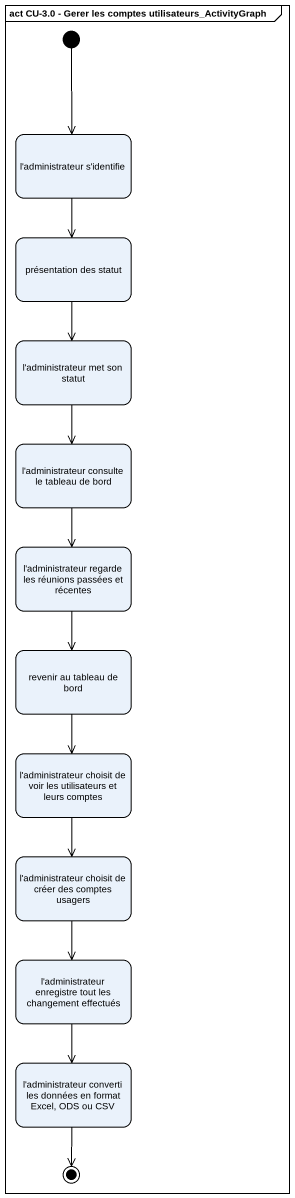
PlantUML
@startuml
mainframe act CU-3.0 - Gerer les comptes utilisateurs_ActivityGraph
hide empty description
state "l'administrateur s'identifie" as l_administrateur_s_identifie
state "présentation des statut" as présentation_des_statut
state "l'administrateur met son statut" as l_administrateur_met_son
state "l'administrateur consulte le tableau de bord" as l_administrateur_consulte
state "l'administrateur regarde les réunions passées et récentes" as l_administrateur_regarde
state "revenir au tableau de bord" as revenir_au_tableau_de_bord
state "l'administrateur choisit de voir les utilisateurs et leurs comptes" as l_administrateur_choisit_de
state "l'administrateur choisit de créer des comptes usagers" as l_administrateur_choisit_de_2
state "l'administrateur enregistre tout les changement effectués" as l_administrateur_enregistre
state "l'administrateur converti les données en format Excel, ODS ou CSV" as l_administrateur_converti
[*] --> l_administrateur_s_identifie
l_administrateur_s_identifie --> présentation_des_statut
présentation_des_statut --> l_administrateur_met_son
l_administrateur_met_son --> l_administrateur_consulte
l_administrateur_consulte --> l_administrateur_regarde
l_administrateur_regarde --> revenir_au_tableau_de_bord
revenir_au_tableau_de_bord --> l_administrateur_choisit_de
l_administrateur_choisit_de --> l_administrateur_choisit_de_2
l_administrateur_choisit_de_2 --> l_administrateur_enregistre
l_administrateur_enregistre --> l_administrateur_converti
l_administrateur_converti --> [*]
@enduml
